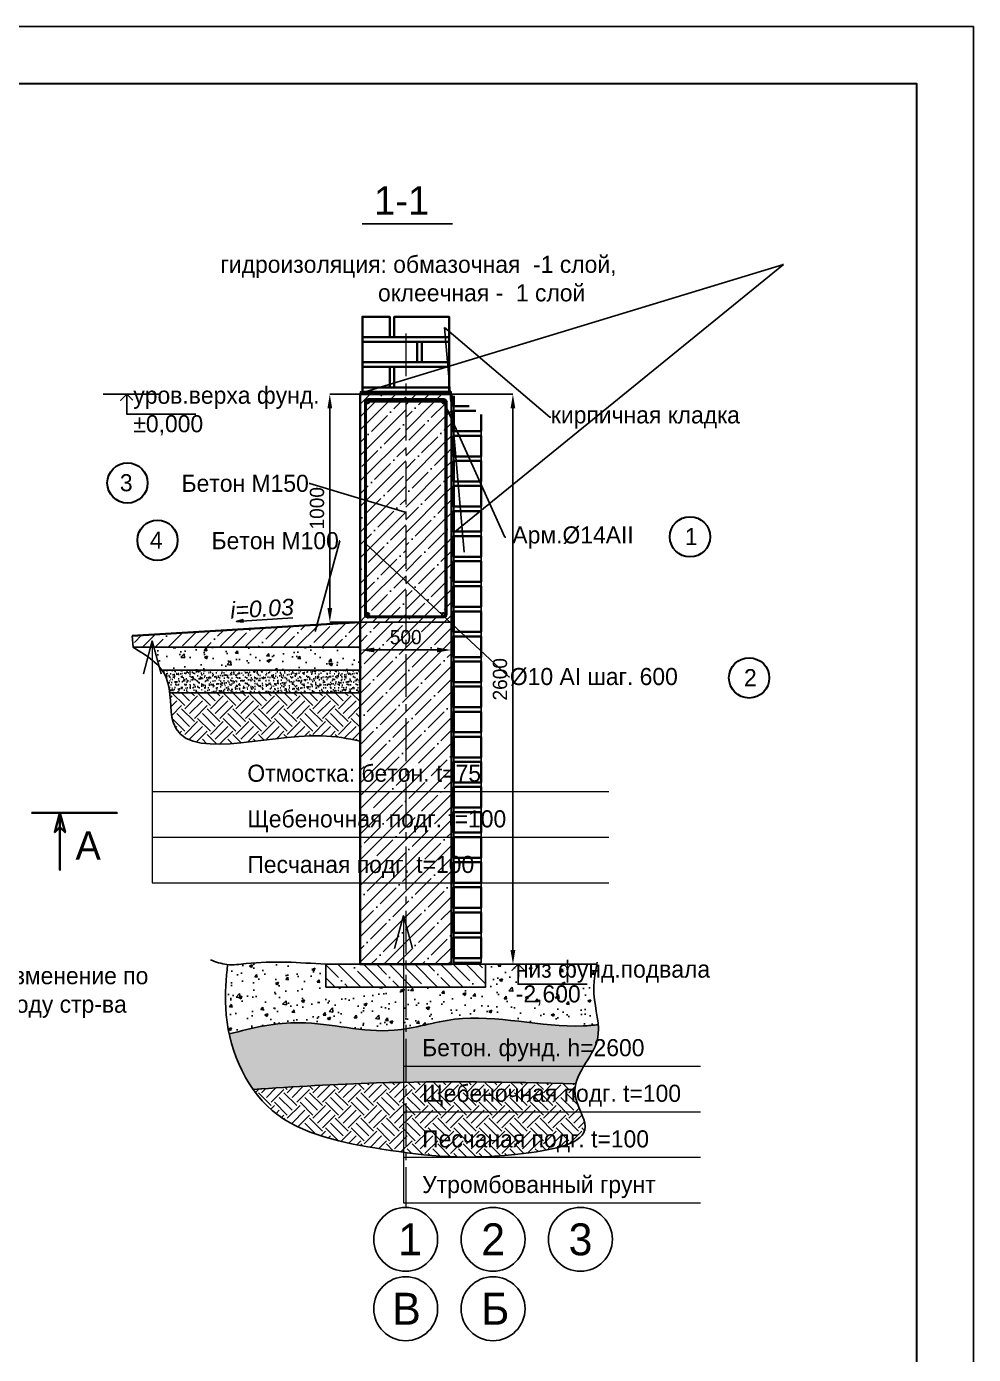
# Model space of a CAD drawing. Header units: millimetres. Extents: x 363119 to 453119, y -246250 to -184425.
# Drawn here: x 398820 to 407119, y -196072 to -184425 of the extents above; entities that cross this region are included whole.
import ezdxf
from ezdxf import colors
from ezdxf.entities.mleader import LeaderData, LeaderLine
from ezdxf.enums import TextEntityAlignment as Align
from ezdxf.math import Vec2, Vec3

# ---------------------------------------------------------------- set-up
doc = ezdxf.new("R2010")
doc.units = ezdxf.units.MM
doc.linetypes.add('CENTER2', pattern=[1.125, 0.75, -0.125, 0.125, -0.125])
doc.layers.add('ahsap', color=222, linetype='Continuous', lineweight=13)
doc.layers.add('AKS', color=252, linetype='CENTER2')
doc.layers.add('Штамп', color=222, linetype='Continuous')
doc.dimstyles.new('ISO-25', dxfattribs={"dimtxt": 100, "dimasz": 2.5, "dimexe": 1.25, "dimexo": 0.625, "dimtad": 1, "dimdec": 0, "dimtxsty": 'Standard', "dimcen": 2.5, "dimadec": 0, "dimazin": 0, "dimtfac": 1, "dimtdec": 0, "dimtmove": 0, "dimatfit": 3, "dimfxl": 0, "dimarcsym": 0})
pattern_1 = [(45, (-126674.28, -202933.25), (-112.2532, 112.2532), []), (45, (-126562.02, -202933.25), (-112.2532, 112.2532), [198.4375, -39.6875, 0, -39.6875])]
pattern_2 = [(45, (-104175.4, -205535.02), (-112.2532, 112.2532), []), (45, (-104063.15, -205535.02), (-112.2532, 112.2532), [198.4375, -39.6875, 0, -39.6875])]
pattern_3 = [(45, (-104175.4, -205535.02), (1e-14, 224.506403), [158.75, -158.75]), (45, (-104217.5, -205492.92), (1e-14, 224.506403), [158.75, -158.75]), (45, (-104259.59, -205450.83), (1e-14, 224.506403), [158.75, -158.75]), (135, (-104259.59, -205422.77), (-224.506403, 1e-14), [158.75, -158.75]), (135, (-104217.5, -205380.67), (-224.506403, 1e-14), [158.75, -158.75]), (135, (-104175.4, -205338.58), (-224.506403, 1e-14), [158.75, -158.75])]

# ---------------------------------------------------------------- blocks, each defined once
blk = doc.blocks.new('*D222')
at = {"layer": 'ahsap', "color": 0, "lineweight": -2}
for p, q in [((401743, -189650), (401743, -189893)), ((402543, -189650), (402543, -189893)), ((401868, -189893), (402418, -189893))]:
    blk.add_line(p, q, dxfattribs=at)
at = {"layer": 'ahsap', "color": 0}
for points in [[(401868, -189872), (401868, -189914), (401743, -189893)], [(402418, -189872), (402418, -189914), (402543, -189893)]]:
    blk.add_solid(points, dxfattribs=at)
at = {"layer": 'DEFPOINTS', "color": 0}
for p in [(401743, -189650), (402543, -189650), (402543, -189893)]:
    blk.add_point(p, dxfattribs=at)
at = {"layer": 'ahsap', "color": 0, "insert": (402143, -189781), "char_height": 125, "attachment_point": 5}
blk.add_mtext('500', dxfattribs=at)
blk = doc.blocks.new('*D223')
at = {"layer": 'ahsap', "color": 0, "lineweight": -2}
for p, q in [((402543, -187650), (401478, -187650)), ((401478, -187775), (401478, -189525)), ((402543, -189650), (401478, -189650))]:
    blk.add_line(p, q, dxfattribs=at)
at = {"layer": 'ahsap', "color": 0}
for points in [[(401457, -187775), (401499, -187775), (401478, -187650)], [(401457, -189525), (401499, -189525), (401478, -189650)]]:
    blk.add_solid(points, dxfattribs=at)
at = {"layer": 'DEFPOINTS', "color": 0}
for p in [(402543, -187650), (401478, -189650), (402543, -189650)]:
    blk.add_point(p, dxfattribs=at)
at = {"layer": 'ahsap', "color": 0, "insert": (401366, -188650), "char_height": 125, "attachment_point": 5, "rotation": 90}
blk.add_mtext('1000', dxfattribs=at)
blk = doc.blocks.new('*D224')
at = {"layer": 'ahsap', "color": 0, "lineweight": -2}
for p, q in [((402544, -187650), (403083, -187650)), ((403083, -187775), (403083, -192525)), ((402544, -192650), (403083, -192650))]:
    blk.add_line(p, q, dxfattribs=at)
at = {"layer": 'ahsap', "color": 0}
for points in [[(403062, -187775), (403104, -187775), (403083, -187650)], [(403062, -192525), (403104, -192525), (403083, -192650)]]:
    blk.add_solid(points, dxfattribs=at)
at = {"layer": 'DEFPOINTS', "color": 0}
for p in [(402543, -187650), (402543, -192650), (403083, -192650)]:
    blk.add_point(p, dxfattribs=at)
at = {"layer": 'ahsap', "color": 0, "insert": (402970, -190150), "char_height": 125, "attachment_point": 5, "rotation": 90}
blk.add_mtext('2600', dxfattribs=at)

msp = doc.modelspace()

# ---------------------------------------------------------------- hatches: boundary and pattern name
h = msp.add_hatch()
h.set_pattern_fill('ANSI35', color=256, scale=25)
h.set_pattern_definition(pattern_1)
h.paths.add_polyline_path([(401743.3, -189649.6), (402143.3, -189649.6), (402143.3, -187649.6), (401743.3, -187649.6)])
h = msp.add_hatch()
h.set_pattern_fill('ANSI35', color=256, scale=25)
h.set_pattern_definition(pattern_1)
h.paths.add_polyline_path([(402143.3, -189649.6), (402143.3, -187649.6), (401743.3, -187649.6), (401743.3, -189649.6)])
h = msp.add_hatch()
h.set_pattern_fill('ANSI35', color=256, scale=25)
h.set_pattern_definition(pattern_2)
h.paths.add_polyline_path([(402543.3, -187649.6), (402143.3, -187649.6), (402143.3, -187690.6), (402476.3, -187690.6, -0.4142894), (402502.3, -187716.6), (402502.3, -187774.3), (402543.3, -187865.1)])
h.paths.add_polyline_path([(402543.3, -187865.1), (402502.3, -187774.3), (402502.3, -188400.5), (402543.3, -188441)])
h.paths.add_polyline_path([(402490.3, -187747.7), (402482.1, -187729.4, -0.5446066), (402462.3, -187716.6, -0.4141378), (402476.3, -187702.6), (402143.3, -187702.6), (402143.3, -188045.7), (402490.3, -188388.6)])
h.paths.add_polyline_path([(402143.3, -188045.7), (402143.3, -189287.1), (402462.5, -189584.5, -0.0338635), (402462.3, -189582.6, -1), (402490.3, -189582.6), (402490.3, -188388.6)])
h.paths.add_polyline_path([(402543.3, -188441), (402502.3, -188400.5), (402502.3, -189582.6, -0.3039458), (402486.2, -189606.7), (402532.3, -189649.6), (402543.3, -189649.6)])
h.paths.add_polyline_path([(402486.2, -189606.7, -0.0980029), (402476.3, -189608.6), (402476.3, -189608.8), (402143.3, -189608.7), (402143.3, -189649.6), (402532.3, -189649.6)])
h.paths.add_polyline_path([(402143.3, -189287.1), (402143.3, -189596.7), (402475.7, -189596.8), (402475.4, -189596.6, -0.3566503), (402462.5, -189584.5)])
h = msp.add_hatch()
h.set_pattern_fill('ANSI35', color=256, scale=25)
h.set_pattern_definition(pattern_1)
h.paths.add_polyline_path([(401743.3, -189868.8), (401743.3, -189649.6), (399746.9, -189769), (399752.9, -189868.8)])
h = msp.add_hatch()
h.set_pattern_fill('ANSI35', color=256, scale=25)
h.set_pattern_definition(pattern_2)
edge = h.paths.add_edge_path()
edge.add_line((402543.3, -189659.9), (402532.3, -189649.6))
edge.add_line((402532.3, -189649.6), (402143.3, -189649.6))
edge.add_line((402143.3, -189649.6), (401743.3, -189649.6))
edge.add_line((401743.3, -189649.6), (401743.3, -190693))
edge.add_spline(control_points=[(401743.3, -190693), (401986.5, -190749.4), (402232.3, -190852), (402503.6, -190840.6), (402543.3, -190836.9)], knot_values=[2409.1858203, 2409.1858203, 2409.1858203, 2409.1858203, 3134.5799983, 3257.6138905, 3257.6138905, 3257.6138905, 3257.6138905], degree=3, periodic=0)
edge.add_line((402543.3, -190836.9), (402543.3, -189659.9))
h.paths.add_polyline_path([(402543.3, -191135.7), (401743.3, -191135.7), (401743.3, -191535.7), (402543.3, -191535.7)])
edge = h.paths.add_edge_path()
edge.add_spline(control_points=[(402543.3, -190836.9), (402503.6, -190840.6), (402232.3, -190852), (401986.5, -190749.4), (401743.3, -190693)], knot_values=[2409.1858203, 2409.1858203, 2409.1858203, 2409.1858203, 2532.2197125, 3257.6138905, 3257.6138905, 3257.6138905, 3257.6138905], degree=3, periodic=0)
edge.add_line((401743.3, -190693), (401743.3, -191135.7))
edge.add_line((401743.3, -191135.7), (402543.3, -191135.7))
edge.add_line((402543.3, -191135.7), (402543.3, -190836.9))
h.paths.add_polyline_path([(402543.3, -191535.7), (401743.3, -191535.7), (401743.3, -191935.7), (402543.3, -191935.7)])
h.paths.add_polyline_path([(402543.3, -191935.7), (401743.3, -191935.7), (401743.3, -192649.6), (402543.3, -192649.6)])
h.paths.add_polyline_path([(401969.5, -189909.3), (402323.3, -189909.3), (402323.3, -189651.8), (401969.5, -189651.8)], flags=24)
h.paths.add_polyline_path([(400701.3, -191534.5), (403146.6, -191534.5), (403146.6, -191225.4), (400701.3, -191225.4)], flags=9)
h.paths.add_polyline_path([(400707.6, -191134.5), (402922.5, -191134.5), (402922.5, -190825.4), (400707.6, -190825.4)], flags=9)
h.paths.add_polyline_path([(400701.4, -191931.5), (402853.3, -191931.5), (402853.3, -191622.4), (400701.4, -191622.4)], flags=9)
h = msp.add_hatch()
h.set_pattern_fill('AR-CONC', color=256, scale=1.5)
h.set_pattern_definition([(50, (-126674.28, -205535.64), (273.277, -23.90863), [28.575, -314.325]), (355, (-126674.28, -205535.64), (-52.86513, 286.58527), [22.86, -251.46088]), (100.451445, (-126651.5, -205537.64), (220.41187, 262.67663), [24.28501, -267.13537]), (46.1842, (-126674.28, -205459.44), (406.61856, -63.0635), [42.8625, -471.4875]), (96.63556, (-126640.4, -205464.7), (356.1062, 371.1392), [36.42753, -400.7034]), (351.18415, (-126674.28, -205459.44), (356.1062, 371.1392), [34.28995, -377.1896]), (21, (-126636.18, -205478.5), (227.42159, -153.3978), [28.575, -314.325]), (326, (-126636.18, -205478.5), (92.70304, 276.28195), [22.86, -251.46]), (71.451445, (-126617.23, -205491.28), (320.12463, 122.88415), [24.28501, -267.1349]), (37.5, (-126674.28, -205535.64), (4.632905, 126.832558), [0, -248.412, 0, -255.27, 0, -252.4125]), (7.5, (-126674.28, -205535.64), (100.229494, 150.270862), [0, -145.542, 0, -242.697, 0, -96.2025]), (327.5, (-126759.24, -205535.64), (203.385893, -8.593116), [0, -95.25, 0, -297.18, 0, -394.335]), (317.5, (-126797.34, -205535.64), (222.19377, 38.139737), [0, -123.825, 0, -197.358, 0, -280.035])])
edge = h.paths.add_edge_path()
edge.add_line((401743.3, -190068.8), (401743.3, -189868.8))
edge.add_line((401743.3, -189868.8), (399937, -189868.8))
edge.add_line((399937, -189868.8), (399983.3, -190041.7))
edge.add_spline(control_points=[(399983.3, -190041.7), (399991.1, -190050.5), (399998.4, -190059.5), (400005.2, -190068.8)], knot_values=[278.9064569, 278.9064569, 278.9064569, 278.9064569, 314.7778549, 314.7778549, 314.7778549, 314.7778549], degree=3, periodic=0)
edge.add_line((400005.2, -190068.8), (401743.3, -190068.8))
h = msp.add_hatch()
h.set_pattern_fill('AR-SAND', color=256)
h.set_pattern_definition([(37.5, (-126674.277, -205535.644), (-1.6000313, 48.9413237), [0, -38.608, 0, -43.18, 0, -41.275]), (7.5, (-126674.28, -205535.644), (44.952328, 71.68251), [0, -20.828, 0, -34.798, 0, -13.335]), (327.5, (-126705.52, -205535.644), (79.099237, 0.1437185), [0, -12.7, 0, -45.72, 0, -59.69]), (317.5, (-126705.52, -205535.644), (76.355645, 22.292932), [0, -6.35, 0, -29.972, 0, -34.29])])
edge = h.paths.add_edge_path()
edge.add_line((401743.3, -190268.8), (401743.3, -190068.8))
edge.add_line((401743.3, -190068.8), (400005.2, -190068.8))
edge.add_spline(control_points=[(400005.2, -190068.8), (400020.5, -190089.6), (400055.3, -190149.2), (400069.2, -190221.9), (400074.6, -190268.8)], knot_values=[314.7778549, 314.7778549, 314.7778549, 314.7778549, 394.6967098, 529.195083, 529.195083, 529.195083, 529.195083], degree=3, periodic=0)
edge.add_line((400074.6, -190268.8), (401743.3, -190268.8))
h = msp.add_hatch()
h.set_pattern_fill('EARTH', color=256, scale=25, angle=45)
h.set_pattern_definition(pattern_3)
edge = h.paths.add_edge_path()
edge.add_spline(control_points=[(400074.6, -190268.8), (400085, -190359.4), (400073.1, -190931.9), (401062.3, -190572.9), (401637.5, -190668.5), (401743.3, -190693)], knot_values=[529.195083, 529.195083, 529.195083, 529.195083, 789.1764146, 2093.4238168, 2409.1858203, 2409.1858203, 2409.1858203, 2409.1858203], degree=3, periodic=0)
edge.add_line((401743.3, -190693), (401743.3, -190268.8))
edge.add_line((401743.3, -190268.8), (400074.6, -190268.8))
h = msp.add_hatch()
h.set_pattern_fill('AR-CONC', color=256, scale=1.5)
h.set_pattern_definition([(50, (-104175.4, -205535.02), (273.277, -23.90863), [28.575, -314.325]), (355, (-104175.4, -205535.02), (-52.86513, 286.58527), [22.86, -251.46088]), (100.451445, (-104152.63, -205537), (220.41187, 262.67663), [24.28501, -267.13537]), (46.1842, (-104175.4, -205458.82), (406.61856, -63.0635), [42.8625, -471.4875]), (96.63556, (-104141.5, -205464.07), (356.1062, 371.1392), [36.42753, -400.7034]), (351.18415, (-104175.4, -205458.8), (356.1062, 371.1392), [34.28995, -377.1896]), (21, (-104137.3, -205477.87), (227.42159, -153.3978), [28.575, -314.325]), (326, (-104137.3, -205477.87), (92.70304, 276.28195), [22.86, -251.46]), (71.451445, (-104118.35, -205490.65), (320.12463, 122.88415), [24.28501, -267.1349]), (37.5, (-104175.4, -205535.02), (4.632905, 126.832558), [0, -248.412, 0, -255.27, 0, -252.4125]), (7.5, (-104175.4, -205535.02), (100.229494, 150.270862), [0, -145.542, 0, -242.697, 0, -96.2025]), (327.5, (-104260.36, -205535.02), (203.385893, -8.593116), [0, -95.25, 0, -297.18, 0, -394.335]), (317.5, (-104298.46, -205535.02), (222.19377, 38.139737), [0, -123.825, 0, -197.358, 0, -280.035])])
edge = h.paths.add_edge_path()
edge.add_spline(control_points=[(400596.5, -193261.2), (400801.7, -193205.3), (401278.3, -193099.8), (401796.4, -193259.6), (402096.4, -193223.2), (402124, -193219.1)], knot_values=[173.2171661, 173.2171661, 173.2171661, 173.2171661, 802.1373322, 1630.1684816, 1714.3008789, 1714.3008789, 1714.3008789, 1714.3008789], degree=3, periodic=0)
edge.add_line((402124, -193219.1), (402124, -192849.6))
edge.add_line((402124, -192849.6), (401443.3, -192849.6))
edge.add_line((401443.3, -192849.6), (401443.3, -192649.6))
edge.add_spline(control_points=[(401443.3, -192649.6), (401210.8, -192634.1), (400924.4, -192614.9), (400634.5, -192657.3), (400581.3, -192652)], knot_values=[0, 0, 0, 0, 699.8811899, 862.1593312, 862.1593312, 862.1593312, 862.1593312], degree=3, periodic=0)
edge.add_spline(control_points=[(400581.3, -192652), (400570.1, -192777.6), (400552.2, -192977.5), (400580, -193184.9), (400596.5, -193261.2)], knot_values=[0, 0, 0, 0, 379.8515656, 605.0416279, 605.0416279, 605.0416279, 605.0416279], degree=3, periodic=0)
edge = h.paths.add_edge_path()
edge.add_spline(control_points=[(402124, -193219.1), (402273.7, -193196.5), (402790.1, -193037), (403369, -193220.8), (403787.1, -193184.4), (403830.5, -193179.6)], knot_values=[1714.3008789, 1714.3008789, 1714.3008789, 1714.3008789, 2170.202521, 3299.4483175, 3430.5265213, 3430.5265213, 3430.5265213, 3430.5265213], degree=3, periodic=0)
edge.add_spline(control_points=[(403830.5, -193179.6), (403823.4, -193091), (403773.9, -192910.2), (403802.5, -192735.7), (403817.8, -192649.6)], knot_values=[5169.0162772, 5169.0162772, 5169.0162772, 5169.0162772, 5436.6601303, 5697.7394653, 5697.7394653, 5697.7394653, 5697.7394653], degree=3, periodic=0)
edge.add_line((403817.8, -192649.6), (402843.3, -192649.6))
edge.add_line((402843.3, -192649.6), (402843.3, -192849.6))
edge.add_line((402843.3, -192849.6), (402124, -192849.6))
edge.add_line((402124, -192849.6), (402124, -193219.1))
h.paths.add_polyline_path([(403070.7, -192849.8), (404795.7, -192849.8), (404795.7, -192399.8), (403070.7, -192399.8)], flags=9)
h.paths.add_polyline_path([(403070.7, -193049.5), (403870.7, -193049.5), (403870.7, -192799.5), (403070.7, -192799.5)], flags=9)
h = msp.add_hatch()
h.set_pattern_fill('ANSI35', color=256, scale=25, angle=90)
h.set_pattern_definition([(135, (-104175.4, -205535.02), (-112.2532, -112.2532), []), (135, (-104175.4, -205422.77), (-112.2532, -112.2532), [198.4375, -39.6875, 0, -39.6875])])
h.paths.add_polyline_path([(402843.3, -192849.6), (402843.3, -192649.6), (402143.3, -192649.6), (401443.3, -192649.6), (401443.3, -192849.6)])
h = msp.add_hatch()
h.set_pattern_fill('AR-SAND', color=256)
h.set_pattern_definition([(37.5, (-104175.4, -205535.02), (-1.6000313, 48.9413237), [0, -38.608, 0, -43.18, 0, -41.275]), (7.5, (-104175.4, -205535.02), (44.952328, 71.68251), [0, -20.828, 0, -34.798, 0, -13.335]), (327.5, (-104206.64, -205535.02), (79.099237, 0.1437185), [0, -12.7, 0, -45.72, 0, -59.69]), (317.5, (-104206.64, -205535.02), (76.355645, 22.292932), [0, -6.35, 0, -29.972, 0, -34.29])])
edge = h.paths.add_edge_path()
edge.add_spline(control_points=[(402124, -193219.1), (402096.4, -193223.2), (401796.4, -193259.6), (401278.3, -193099.8), (400801.7, -193205.3), (400596.5, -193261.2)], knot_values=[173.2171661, 173.2171661, 173.2171661, 173.2171661, 257.3495634, 1085.3807128, 1714.3008789, 1714.3008789, 1714.3008789, 1714.3008789], degree=3, periodic=0)
edge.add_spline(control_points=[(400596.5, -193261.2), (400634.3, -193435.5), (400704.5, -193605.2), (400805.6, -193747.5)], knot_values=[605.0416279, 605.0416279, 605.0416279, 605.0416279, 1119.6317531, 1119.6317531, 1119.6317531, 1119.6317531], degree=3, periodic=0)
edge.add_spline(control_points=[(400805.6, -193747.5), (401166.1, -193723.3), (401605.4, -193697), (402045.2, -193686.4), (402124, -193684.9)], knot_values=[343.6095018, 343.6095018, 343.6095018, 343.6095018, 1427.1362888, 1663.8580416, 1663.8580416, 1663.8580416, 1663.8580416], degree=3, periodic=0)
edge.add_line((402124, -193684.9), (402124, -193542.9))
edge.add_line((402124, -193542.9), (402124, -193219.1))
edge = h.paths.add_edge_path()
edge.add_spline(control_points=[(403830.5, -193179.6), (403787.1, -193184.4), (403369, -193220.8), (402790.1, -193037), (402273.7, -193196.5), (402124, -193219.1)], knot_values=[1714.3008789, 1714.3008789, 1714.3008789, 1714.3008789, 1845.3790827, 2974.6248792, 3430.5265213, 3430.5265213, 3430.5265213, 3430.5265213], degree=3, periodic=0)
edge.add_line((402124, -193219.1), (402124, -193542.9))
edge.add_line((402124, -193542.9), (403705.3, -193542.9))
edge.add_spline(control_points=[(403705.3, -193542.9), (403751.3, -193466.1), (403831.4, -193350.3), (403834, -193223.8), (403830.5, -193179.6)], knot_values=[4780.8836668, 4780.8836668, 4780.8836668, 4780.8836668, 5035.5207699, 5169.0162772, 5169.0162772, 5169.0162772, 5169.0162772], degree=3, periodic=0)
edge = h.paths.add_edge_path()
edge.add_spline(control_points=[(402124, -193684.9), (402627, -193675.6), (403130.5, -193684.5), (403634, -193697)], knot_values=[1663.8580416, 1663.8580416, 1663.8580416, 1663.8580416, 3173.8888048, 3173.8888048, 3173.8888048, 3173.8888048], degree=3, periodic=0)
edge.add_spline(control_points=[(403634, -193697), (403647.4, -193644.3), (403674.9, -193593.4), (403705.3, -193542.9)], knot_values=[4613.1399736, 4613.1399736, 4613.1399736, 4613.1399736, 4780.8836668, 4780.8836668, 4780.8836668, 4780.8836668], degree=3, periodic=0)
edge.add_line((403705.3, -193542.9), (402124, -193542.9))
edge.add_line((402124, -193542.9), (402124, -193684.9))
h.paths.add_polyline_path([(402250.2, -193518.6), (404875.2, -193518.6), (404875.2, -193268.6), (402250.2, -193268.6)], flags=9)
h = msp.add_hatch()
h.set_pattern_fill('EARTH', color=256, scale=25, angle=45)
h.set_pattern_definition(pattern_3)
edge = h.paths.add_edge_path()
edge.add_spline(control_points=[(400805.6, -193747.5), (400854.4, -193816.3), (401140.2, -194134.3), (401683.3, -194232.1), (402062.3, -194289.8), (402124, -194298.3)], knot_values=[1119.6317531, 1119.6317531, 1119.6317531, 1119.6317531, 1368.5344953, 2387.866025, 2589.1793679, 2589.1793679, 2589.1793679, 2589.1793679], degree=3, periodic=0)
edge.add_line((402124, -194298.3), (402124, -193942.9))
edge.add_line((402124, -193942.9), (402124, -193684.9))
edge.add_spline(control_points=[(402124, -193684.9), (402045.2, -193686.4), (401605.4, -193697), (401166.1, -193723.3), (400805.6, -193747.5)], knot_values=[343.6095018, 343.6095018, 343.6095018, 343.6095018, 580.3312546, 1663.8580416, 1663.8580416, 1663.8580416, 1663.8580416], degree=3, periodic=0)
edge = h.paths.add_edge_path()
edge.add_spline(control_points=[(403677.7, -193942.9), (403656.5, -193892.8), (403618.6, -193807), (403626.3, -193727.2), (403634, -193697)], knot_values=[4364.1042701, 4364.1042701, 4364.1042701, 4364.1042701, 4516.8508504, 4613.1399736, 4613.1399736, 4613.1399736, 4613.1399736], degree=3, periodic=0)
edge.add_spline(control_points=[(403634, -193697), (403130.5, -193684.5), (402627, -193675.6), (402124, -193684.9)], knot_values=[1663.8580416, 1663.8580416, 1663.8580416, 1663.8580416, 3173.8888048, 3173.8888048, 3173.8888048, 3173.8888048], degree=3, periodic=0)
edge.add_line((402124, -193684.9), (402124, -193942.9))
edge.add_line((402124, -193942.9), (403677.7, -193942.9))
edge = h.paths.add_edge_path()
edge.add_line((402124, -193942.9), (402124, -194298.3))
edge.add_spline(control_points=[(402124, -194298.3), (402449.9, -194343.5), (402913.9, -194371.5), (403787.7, -194211.8), (403697.9, -193990.5), (403677.7, -193942.9)], knot_values=[2589.1793679, 2589.1793679, 2589.1793679, 2589.1793679, 3652.7934679, 4218.6519765, 4364.1042701, 4364.1042701, 4364.1042701, 4364.1042701], degree=3, periodic=0)
edge.add_line((403677.7, -193942.9), (402124, -193942.9))
h.paths.add_polyline_path([(402250.2, -193918.6), (405400.2, -193918.6), (405400.2, -193668.6), (402250.2, -193668.6)], flags=9)
h.paths.add_polyline_path([(402250.2, -194318.6), (405025.2, -194318.6), (405025.2, -194068.6), (402250.2, -194068.6)], flags=9)
at = {"layer": 'ahsap'}
h = msp.add_hatch(dxfattribs=at)
h.set_pattern_fill('PLASTI', color=0, scale=5, angle=45)
h.set_pattern_definition([(45, (247489.53, -97275.068), (-22.4506403, 22.4506403), []), (45, (247486.723, -97272.262), (-22.4506403, 22.4506403), []), (45, (247483.917, -97269.455), (-22.4506403, 22.4506403), []), (45, (247475.498, -97261.036), (-22.4506403, 22.4506403), [])])
h.paths.add_polyline_path([(402193.3, -187629.6), (401793.3, -187629.6), (401743.3, -187629.6), (401743.3, -187649.6), (402193.3, -187649.6)])
h.paths.add_polyline_path([(402543.3, -187649.6), (402543.3, -187629.6), (402193.3, -187629.6), (402193.3, -187649.6)])

# ---------------------------------------------------------------- linework, layer by layer
at = {"color": 0}
msp.add_line((401761.8, -186155.4), (402552.9, -186155.4), dxfattribs=at)
for p, q in [((399490.2, -187649), (399990.2, -187649)), ((401810.3, -189582.6), (401810.3, -189615.6)), ((401743.3, -189649.6), (401743.3, -190268.8)), ((402543.3, -189649.6), (402544, -190836.9)), ((400005.2, -190068.8), (401743.3, -190068.8)), ((400074.6, -190268.8), (401743.3, -190268.8)), ((402543.3, -192649.6), (403817.8, -192649.6))]:
    msp.add_line(p, q)
for points in [[(400303.4, -187823.9), (399698.4, -187824), (399698.4, -187649), (399645.4, -187702.1), (399698.4, -187649), (399751.4, -187702.1)], [(401784.3, -189582.6), (401784.3, -187716.6)], [(401796.3, -189582.6), (401796.3, -187716.6)], [(401810.3, -187690.6), (402476.3, -187690.5)], [(401810.3, -187702.6), (402476.3, -187702.5)], [(402490.3, -189582.6), (402490.3, -187716.6)], [(402502.3, -189582.6), (402502.3, -187716.6)], [(402684, -187754.8), (402564, -187754.8), (402564, -187794.8), (402757, -187794.8)], [(402699.7, -187754.8), (402684, -187754.8)], [(402684, -187974.8), (402564, -187974.8), (402564, -188014.8), (402804, -188014.8), (402804, -187974.8), (402684, -187974.8)], [(402684, -188194.8), (402564, -188194.8), (402564, -188234.8), (402804, -188234.8), (402804, -188194.8), (402684, -188194.8)], [(402684, -188414.8), (402564, -188414.8), (402564, -188454.8), (402804, -188454.8), (402804, -188414.8), (402684, -188414.8)], [(402684, -188634.8), (402564, -188634.8), (402564, -188674.8), (402804, -188674.8), (402804, -188634.8), (402684, -188634.8)], [(402684, -188854.8), (402564, -188854.8), (402564, -188894.8), (402804, -188894.8), (402804, -188854.8), (402684, -188854.8)], [(402684, -189074.8), (402564, -189074.8), (402564, -189114.8), (402804, -189114.8), (402804, -189074.8), (402684, -189074.8)], [(402684, -189294.8), (402564, -189294.8), (402564, -189334.8), (402804, -189334.8), (402804, -189294.8), (402684, -189294.8)], [(401810.3, -189596.6), (402476.3, -189596.8)], [(402684, -189514.8), (402564, -189514.8), (402564, -189554.8), (402804, -189554.8), (402804, -189514.8), (402684, -189514.8)], [(399746.9, -189769), (399752.9, -189868.8), (401743.3, -189868.8), (401743.3, -189649.6)], [(401153.8, -189612.3), (400659, -189641.9), (400718, -189626.2), (400659, -189641.9), (400720, -189650.2)], [(401810.3, -189608.6), (402476.3, -189608.8)], [(402563.3, -189649.6), (402543.3, -189649.7)], [(402684, -189734.8), (402564, -189734.8), (402564, -189774.8), (402804, -189774.8), (402804, -189734.8), (402684, -189734.8)], [(402684, -189954.8), (402564, -189954.8), (402564, -189994.8), (402804, -189994.8), (402804, -189954.8), (402684, -189954.8)], [(402684, -190174.8), (402564, -190174.8), (402564, -190214.8), (402804, -190214.8), (402804, -190174.8), (402684, -190174.8)], [(402684, -190394.8), (402564, -190394.8), (402564, -190434.8), (402804, -190434.8), (402804, -190394.8), (402684, -190394.8)], [(402684, -190614.8), (402564, -190614.8), (402564, -190654.8), (402804, -190654.8), (402804, -190614.8), (402684, -190614.8)], [(402684, -190834.8), (402564, -190834.8), (402564, -190874.8), (402804, -190874.8), (402804, -190834.8), (402684, -190834.8)], [(402684, -191054.8), (402564, -191054.8), (402564, -191094.8), (402804, -191094.8), (402804, -191054.8), (402684, -191054.8)], [(402684, -191274.8), (402564, -191274.8), (402564, -191314.8), (402804, -191314.8), (402804, -191274.8), (402684, -191274.8)], [(402684, -191494.8), (402564, -191494.8), (402564, -191534.8), (402804, -191534.8), (402804, -191494.8), (402684, -191494.8)], [(402684, -191714.8), (402564, -191714.8), (402564, -191754.8), (402804, -191754.8), (402804, -191714.8), (402684, -191714.8)], [(402684, -191934.8), (402564, -191934.8), (402564, -191974.8), (402804, -191974.8), (402804, -191934.8), (402684, -191934.8)], [(402684, -192154.8), (402564, -192154.8), (402564, -192194.8), (402804, -192194.8), (402804, -192154.8), (402684, -192154.8)], [(402684, -192374.8), (402564, -192374.8), (402564, -192414.8), (402804, -192414.8), (402804, -192374.8), (402684, -192374.8)], [(402684, -192594.8), (402564, -192594.8), (402564, -192634.8), (402804, -192634.8), (402804, -192594.8), (402684, -192594.8)], [(402143.3, -192649.6), (401443.3, -192649.6), (401443.3, -192849.6), (402843.3, -192849.6), (402843.3, -192649.6), (402143.3, -192649.6)], [(403733.3, -192824.6), (403128.3, -192824.6), (403128.3, -192649.6), (403075.3, -192702.7), (403128.3, -192649.6), (403181.3, -192702.7)]]:
    msp.add_lwpolyline(points)
at = {"lineweight": 35}
for points in [[(401743.3, -189649.6), (401743.3, -187649.6), (402543.3, -187649.6), (402543.3, -189649.6)], [(401743.3, -189649.6), (399746.9, -189769)], [(402543.3, -189649.6), (402543.3, -192649.6), (401743.3, -192649.6), (401743.3, -189649.6)]]:
    msp.add_lwpolyline(points, dxfattribs=at)
for centre in [(401810.3, -187716.6), (402476.3, -187716.6), (401810.3, -189582.6), (402476.3, -189582.6)]:
    msp.add_circle(centre, 14, dxfattribs=at)
for centre, start, end in [((401810.3, -187716.6), 90, 180), ((402476.3, -187716.6), 0, 90), ((401810.3, -189582.6), 180, 270), ((402476.3, -189582.6), 270, 0)]:
    msp.add_arc(centre, 26, start, end)
for points, knots in [([(399752.9, -189868.8), (399873.4, -189942.9), (400114.3, -190091.2), (400002.4, -190957.5), (401062.3, -190572.9), (401637.5, -190668.5), (401743.3, -190693)], [0, 0, 0, 0, 394.6967098, 789.1764146, 2093.4238168, 2409.1858203, 2409.1858203, 2409.1858203, 2409.1858203]), ([(400596.5, -193261.2), (400801.7, -193205.3), (401278.3, -193099.8), (401949.7, -193306.9), (402761.8, -193028), (403369, -193220.8), (403787.1, -193184.4), (403830.5, -193179.6)], [173.2171661, 173.2171661, 173.2171661, 173.2171661, 802.1373322, 1630.1684816, 2170.202521, 3299.4483175, 3430.5265213, 3430.5265213, 3430.5265213, 3430.5265213]), ([(400805.6, -193747.5), (401166.1, -193723.3), (402107.9, -193666.9), (403051.5, -193682.6), (403634, -193697)], [343.6095018, 343.6095018, 343.6095018, 343.6095018, 1427.1362888, 3173.8888048, 3173.8888048, 3173.8888048, 3173.8888048])]:
    msp.add_open_spline(points, degree=3, knots=knots)
for points in [[(401443.3, -192649.6), (400743.5, -192643.5), (400576.8, -192651.6), (400431.6, -192611.3)], [(400581.3, -192652), (400565.6, -193031.6), (400973.7, -193932.1), (401935.3, -194270.1), (403199.8, -194305.7), (403716.2, -194074.4), (403627.2, -193789.8), (403823.1, -193309.6), (403793.3, -192909.5), (403821.2, -192631.1)]]:
    msp.add_spline(points, degree=3)
at = {"layer": 'ahsap', "color": 30, "lineweight": 35}
for points in [[(402003.3, -187149.6), (402003.3, -186969.6), (401763.3, -186969.6), (401763.3, -187149.6), (402003.3, -187149.6)], [(402123.3, -187149.6), (402523.3, -187149.6), (402523.3, -186969.6), (402043.3, -186969.6), (402043.3, -187149.6), (402123.3, -187149.6)], [(402523.3, -187189.6), (401763.3, -187189.6), (401763.3, -187149.6), (402523.3, -187149.6), (402523.3, -187189.6)], [(401843.3, -187369.6), (402243.3, -187369.6), (402243.3, -187189.6), (401763.3, -187189.6), (401763.3, -187369.6), (401843.3, -187369.6)], [(402523.3, -187369.6), (402523.3, -187189.6), (402283.3, -187189.6), (402283.3, -187369.6), (402523.3, -187369.6)], [(402523.3, -187409.6), (401763.3, -187409.6), (401763.3, -187369.6), (402523.3, -187369.6), (402523.3, -187409.6)], [(402003.3, -187589.6), (402003.3, -187409.6), (401763.3, -187409.6), (401763.3, -187589.6), (402003.3, -187589.6)], [(402123.3, -187589.6), (402523.3, -187589.6), (402523.3, -187409.6), (402043.3, -187409.6), (402043.3, -187589.6), (402123.3, -187589.6)], [(402123.3, -187629.6), (402523.3, -187629.6), (402523.3, -187589.6), (401763.3, -187589.6), (401763.3, -187629.6), (402123.3, -187629.6)], [(402564, -187663.4), (402564, -187754.8), (402699.7, -187754.8)], [(402757, -187794.8), (402564, -187794.8), (402564, -187974.8), (402804, -187974.8)], [(402804, -187974.8), (402804, -187828.8)], [(402804, -188194.8), (402804, -188014.8), (402564, -188014.8), (402564, -188194.8), (402804, -188194.8)], [(402804, -188414.8), (402804, -188234.8), (402564, -188234.8), (402564, -188414.8), (402804, -188414.8)], [(402804, -188634.8), (402804, -188454.8), (402564, -188454.8), (402564, -188634.8), (402804, -188634.8)], [(402804, -188854.8), (402804, -188674.8), (402564, -188674.8), (402564, -188854.8), (402804, -188854.8)], [(402804, -189074.8), (402804, -188894.8), (402564, -188894.8), (402564, -189074.8), (402804, -189074.8)], [(402804, -189294.8), (402804, -189114.8), (402564, -189114.8), (402564, -189294.8), (402804, -189294.8)], [(402804, -189514.8), (402804, -189334.8), (402564, -189334.8), (402564, -189514.8), (402804, -189514.8)], [(402804, -189734.8), (402804, -189554.8), (402564, -189554.8), (402564, -189734.8), (402804, -189734.8)], [(402804, -189954.8), (402804, -189774.8), (402564, -189774.8), (402564, -189954.8), (402804, -189954.8)], [(402804, -190174.8), (402804, -189994.8), (402564, -189994.8), (402564, -190174.8), (402804, -190174.8)], [(402804, -190394.8), (402804, -190214.8), (402564, -190214.8), (402564, -190394.8), (402804, -190394.8)], [(402804, -190614.8), (402804, -190434.8), (402564, -190434.8), (402564, -190614.8), (402804, -190614.8)], [(402804, -190834.8), (402804, -190654.8), (402564, -190654.8), (402564, -190834.8), (402804, -190834.8)], [(402804, -191054.8), (402804, -190874.8), (402564, -190874.8), (402564, -191054.8), (402804, -191054.8)], [(402804, -191274.8), (402804, -191094.8), (402564, -191094.8), (402564, -191274.8), (402804, -191274.8)], [(402804, -191494.8), (402804, -191314.8), (402564, -191314.8), (402564, -191494.8), (402804, -191494.8)], [(402804, -191714.8), (402804, -191534.8), (402564, -191534.8), (402564, -191714.8), (402804, -191714.8)], [(402804, -191934.8), (402804, -191754.8), (402564, -191754.8), (402564, -191934.8), (402804, -191934.8)], [(402804, -192154.8), (402804, -191974.8), (402564, -191974.8), (402564, -192154.8), (402804, -192154.8)], [(402804, -192374.8), (402804, -192194.8), (402564, -192194.8), (402564, -192374.8), (402804, -192374.8)], [(402804, -192594.8), (402804, -192414.8), (402564, -192414.8), (402564, -192594.8), (402804, -192594.8)]]:
    msp.add_lwpolyline(points, dxfattribs=at)
at = {"layer": 'ahsap', "color": 0}
for points in [[(401743.3, -187649.6), (402543.3, -187649.6), (402543.3, -187629.6), (401743.3, -187629.6), (401743.3, -187649.6), (402543.3, -187649.6)], [(399922.2, -189813.6), (399844.6, -190103.4), (399922.2, -189813.6), (399999.9, -190103.4), (399922.2, -189813.6), (399922.2, -191135.7)], [(399922.2, -191135.7), (403922.2, -191135.7)], [(399922.2, -191135.7), (399922.2, -191535.7), (403922.2, -191535.7)], [(399922.2, -191535.7), (399922.2, -191935.7), (403922.2, -191935.7)], [(402124, -192220.8), (402046.4, -192510.5), (402124, -192220.8), (402201.7, -192510.5), (402124, -192220.8), (402124, -193542.9)], [(402124, -193542.9), (404727.6, -193542.9)], [(402124, -193542.9), (402124, -193942.9), (404727.6, -193942.9)], [(402124, -193942.9), (402124, -194342.9), (404727.6, -194342.9)], [(402124, -194342.9), (402124, -194742.9), (404727.6, -194742.9)]]:
    msp.add_lwpolyline(points, dxfattribs=at)
at = {"layer": 'ahsap', "color": 0, "lineweight": 35}
msp.add_lwpolyline([(398862.5, -191322), (399612.5, -191322), (399112.5, -191322), (399112.5, -191322), (399112.5, -191822), (399112.5, -191322), (399067.2, -191491), (399112.5, -191322), (399157.8, -191491), (399112.5, -191445.7), (399067.2, -191491)], dxfattribs=at)
at = {"layer": 'ahsap', "color": 5, "lineweight": 30}
for centre in [(399704.5, -188428.2), (399967.7, -188931.2), (404634.9, -188900.4), (405153.3, -190137.9)]:
    msp.add_circle(centre, 176.6, dxfattribs=at)
at = {"layer": 'AKS', "lineweight": 5, "ltscale": 500}
msp.add_line((402143.3, -187117.4), (402143.3, -194782.2), dxfattribs=at)
at = {"layer": 'AKS', "color": 0, "linetype": 'Continuous'}
for centre in [(402143.3, -195062.2), (402908.9, -195062.2), (403674.5, -195062.2), (402143.3, -195671), (402908.9, -195671)]:
    msp.add_circle(centre, 280, dxfattribs=at)
at = {"layer": 'Штамп', "color": 0}
msp.add_lwpolyline([(407119.3, -214125.1), (386119.3, -214125.1), (386119.3, -184425.1), (407119.3, -184425.1)], close=True, dxfattribs=at)
at = {"layer": 'Штамп', "color": 0, "lineweight": 30}
msp.add_lwpolyline([(388119.3, -213625.1), (388119.3, -184925.1), (406619.3, -184925.1), (406619.3, -213625.1)], dxfattribs=at)

# ---------------------------------------------------------------- texts
for s, width, insert, char_height, attachment_point in [('уров.верха фунд.\\P%%P0,000', 1881.464, (399755.8, -188011.4), 150, 7), ('низ фунд.подвала', 1933.124, (403108.2, -192812.3), 150, 7), ('-2,600', 537.192, (403108.2, -193012), 150, 7), ('1', 211.974, (402077.4, -194922.2), 280, 1), ('2', 211.974, (402805.7, -194922.2), 280, 1), ('3', 211.974, (403571.3, -194922.2), 280, 1), ('В', 211.974, (402025.9, -195531), 280, 1), ('Б', 211.974, (402805.7, -195531), 280, 1)]:
    msp.add_mtext_dynamic_manual_height_columns(s, width=width, gutter_width=12.5, heights=[0], dxfattribs=dict(insert=insert, char_height=char_height, attachment_point=attachment_point))
at = {"insert": (401157.7, -189441.5), "char_height": 145, "attachment_point": 3, "rotation": 3.23735}
msp.add_mtext_dynamic_manual_height_columns('{\\fArial|b0|i1|c204|p34;i=0.03}', width=86.542, gutter_width=12.5, heights=[0], dxfattribs=at)
at = {"layer": 'ahsap', "color": 0, "char_height": 150}
for s, width, insert, attachment_point in [('3', 100, (399749.5, -188351.1), 3), ('4', 100, (400012.6, -188854.1), 3), ('1', 100, (404589.9, -188823.3), 1), ('2', 100, (405108.3, -190060.8), 1), ('Отмостка: бетон. t=75', 3252.277, (400755.2, -190899), 1), ('Щебеночная подг. t=100', 3252.277, (400755.2, -191299), 1), ('Песчаная подг. t=100', 3252.277, (400755.2, -191699), 1), ('Бетон. фунд. h=2600', 3252.277, (402287.7, -193306.1), 1), ('Щебеночная подг. t=100', 3252.277, (402287.7, -193706.1), 1), ('Песчаная подг. t=100', 3252.277, (402287.7, -194106.1), 1), ('Утромбованный грунт', 3252.277, (402287.7, -194506.1), 1)]:
    msp.add_mtext_dynamic_manual_height_columns(s, width=width, gutter_width=12.5, heights=[0], dxfattribs=dict(at, insert=insert, attachment_point=attachment_point))
at = {"layer": 'AKS', "color": 0}
for s, p in [('1-1', (402107.1, -185951.2)), ('А', (399360.1, -191608.3))]:
    msp.add_text(s, height=250, dxfattribs=at).set_placement(p, align=Align.MIDDLE)

# ---------------------------------------------------------------- dimensions: what is measured, and where the dimension line sits
at = {"layer": 'ahsap', "color": 0}
for base, p2, text, override, picture, middle in [((401478.1, -189649.6), (402543.3, -189649.6), '1000', {"dimtxt": 125, "dimasz": 125, "dimexe": 0.25, "dimgap": 50, "dimdec": 0, "dimdle": 0.25, "dimfxl": 0.25}, '*D223', (401365.6, -188649.6)), ((403082.7, -192649.6), (402543.3, -192649.6), '2600', {"dimtxt": 125, "dimasz": 125, "dimexe": 0.25, "dimgap": 50, "dimdle": 0.25, "dimfxl": 0.25}, '*D224', (402970.2, -190149.6))]:
    dim = msp.add_linear_dim(base=base, p1=(402543.3, -187649.6), p2=p2, angle=90, text=text, dimstyle='ISO-25', override=override, dxfattribs=at)
    dim.commit()
    dim.dimension.update_dxf_attribs({"geometry": picture, "text_midpoint": middle})
dim = msp.add_linear_dim(base=(402543.3, -189893.2), p1=(401743.3, -189649.6), p2=(402543.3, -189649.6), text='500', dimstyle='ISO-25', override={"dimtxt": 125, "dimasz": 125, "dimexe": 0.25, "dimgap": 50, "dimdec": 0, "dimdle": 0.25, "dimfxl": 0.25}, dxfattribs=at)
dim.commit()
dim.dimension.update_dxf_attribs({"geometry": '*D222', "text_midpoint": (402143.3, -189780.7)})

# ---------------------------------------------------------------- leaders
at = {"color": 0}
ml = msp.add_multileader_mtext('Standard', dxfattribs=at)
ml.set_content('Изменение по\\P ходу стр-ва')
ml.set_leader_properties()
ml.build(insert=Vec2(0, 0))
ctx = ml.context
ctx.base_point, ctx.char_height, ctx.plane_origin = Vec3(398567.2, -192762.2), 150, Vec3(398126.9, -192275.9)
notes = []
notes.append((ctx, [(0, (1, 1, 0), (398559.2, -192762.2), (1, 0), 8, [(0, [(398126.9, -192275.9)], 0, [])])]))
ctx.mtext.insert, ctx.mtext.flow_direction = Vec3(398569.2, -192674.7), 5
at = {"layer": 'ahsap', "color": 0}
ml = msp.add_multileader_mtext('Standard', dxfattribs=at)
ml.set_content('гидроизоляция: обмазочная  -1 слой,\\P^I              оклеечная -  1 слой')
ml.set_leader_properties()
ml.build(insert=Vec2(0, 0))
ctx = ml.context
ctx.base_point, ctx.char_height, ctx.plane_origin = Vec3(400518, -186511.5), 150, Vec3(400113.4, -186845.2)
notes.append((ctx, [(1, (1, 1, 0), (405455, -186511.5), (-1, 0), 8, [(0, [(401755.4, -187638.8)], 0, []), (1, [(402554.7, -188871.5)], 0, [])])]))
ctx.mtext.insert, ctx.mtext.flow_direction = Vec3(400520, -186435.3), 5
ml = msp.add_multileader_mtext('Standard', dxfattribs=at)
ml.set_content('кирпичная кладка')
ml.set_leader_properties()
ml.build(insert=Vec2(0, 0))
ctx = ml.context
ctx.base_point, ctx.char_height, ctx.plane_origin = Vec3(403414.2, -187851.8), 150, Vec3(401968.5, -188204)
notes.append((ctx, [(0, (1, 1, 0), (403406.2, -187851.8), (1, 0), 8, [(1, [(402656, -189038.2), (402482.6, -187063.3)], 0, [])])]))
ctx.mtext.insert, ctx.mtext.flow_direction = Vec3(403416.2, -187756), 5
ml = msp.add_multileader_mtext('Standard', dxfattribs=at)
ml.set_content(' Арм.%%C14АII')
ml.set_leader_properties()
ml.build(insert=Vec2(0, 0))
ctx = ml.context
ctx.base_point, ctx.char_height, ctx.plane_origin = Vec3(403020.6, -188904.7), 150, Vec3(402615.9, -189238.4)
notes.append((ctx, [(0, (1, 1, 0), (403012.6, -188904.7), (1, 0), 8, [(1, [(401810.3, -187716.6), (402476.3, -187716.6)], 0, [])])]))
ctx.mtext.insert, ctx.mtext.flow_direction = Vec3(403022.6, -188808.9), 5
ml = msp.add_multileader_mtext('Standard', dxfattribs=at)
ml.set_content(' Бетон М150')
ml.set_leader_properties()
ml.build(insert=Vec2(0, 0))
ctx = ml.context
ctx.base_point, ctx.char_height, ctx.plane_origin = Vec3(399766.7, -188432.5), 150, Vec3(401700.3, -188766.2)
ctx.text_align_type = 2
notes.append((ctx, [(0, (1, 1, 0), (401303.7, -188432.5), (-1, 0), 8, [(0, [(402143.3, -188684.7)], 0, [])])]))
ctx.mtext.insert, ctx.mtext.alignment, ctx.mtext.flow_direction = Vec3(401293.7, -188356.2), 3, 5
ml = msp.add_multileader_mtext('Standard', dxfattribs=at)
ml.set_content(' Бетон М100')
ml.set_leader_properties()
ml.build(insert=Vec2(0, 0))
ctx = ml.context
ctx.base_point, ctx.char_height, ctx.plane_origin = Vec3(400054.8, -188935.5), 150, Vec3(401963.5, -189269.2)
ctx.text_align_type = 2
notes.append((ctx, [(0, (1, 1, 0), (401566.8, -188935.5), (-1, 0), 8, [(0, [(401349.9, -189734.9)], 0, [])])]))
ctx.mtext.insert, ctx.mtext.alignment, ctx.mtext.flow_direction = Vec3(401556.8, -188859.2), 3, 5
ml = msp.add_multileader_mtext('Standard', dxfattribs=at)
ml.set_content('%%C10 АI шаг. 600 ')
ml.set_leader_properties()
ml.build(insert=Vec2(0, 0))
ctx = ml.context
ctx.base_point, ctx.char_height, ctx.plane_origin = Vec3(403054.4, -190128.7), 150, Vec3(403261.9, -190342.1)
notes.append((ctx, [(0, (1, 1, 0), (403046.4, -190128.7), (1, 0), 8, [(0, [(401790.6, -188958.4)], 0, [])])]))
ctx.mtext.insert, ctx.mtext.flow_direction = Vec3(403056.4, -190050.7), 5
for ctx, leaders in notes:
    for number, flags, end, landing, length, lines in leaders:
        leader = LeaderData()
        leader.index, (leader.has_last_leader_line, leader.has_dogleg_vector, leader.attachment_direction) = number, flags
        leader.last_leader_point, leader.dogleg_vector, leader.dogleg_length = Vec3(end), Vec3(landing), length
        for number, points, colour, breaks in lines:
            line = LeaderLine()
            line.index, line.vertices, line.color, line.breaks = number, Vec3.list(points), colors.encode_raw_color(colour), breaks
            leader.lines.append(line)
        ctx.leaders.append(leader)

doc.saveas('drawing.dxf')
